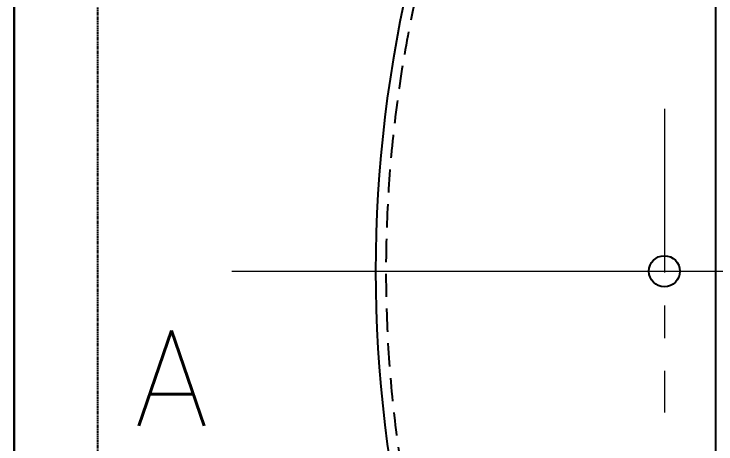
# Model space of a CAD drawing. Extents: x 0 to 160756, y 0 to 229247.
# Drawn here: x 54235 to 55705, y 74065 to 74966 of the extents above; entities that cross this region are included whole.
import ezdxf
from ezdxf.enums import TextEntityAlignment as Align
from ezdxf.xclip import XClip

# ---------------------------------------------------------------- set-up
doc = ezdxf.new("R2010")
doc.units = 0
doc.header["$LTSCALE"] = 10
doc.header["$XCLIPFRAME"] = 2
for name, pattern in [('H12設備棟3F$0$HIDDEN', [0.375, 0.25, -0.125]), ('XCM7Q30CDA-200K$0$xCUP-L40-M03-HVAC-EQ$0$CENTER', [50.8, 31.75, -6.35, 6.35, -6.35]), ('XCM7Q30CDA-200K$0$xCUP-L40-M03-HVAC-EQ$0$HIDDEN', [0.375, 0.25, -0.125])]:
    doc.linetypes.add(name, pattern=pattern)
for name, color, linetype in [('H12設備棟3F$0$ARC-BEAM', 252, 'H12設備棟3F$0$HIDDEN'), ('H12設備棟3F$0$KABE1', 252, 'Continuous'), ('XCM7P30CDA$0$G-SCOPE-TEXT', 252, 'Continuous'), ('XCM7Q30CDA-200K$0$UER-FUTUER', 9, 'Continuous')]:
    doc.layers.add(name, color=color, linetype=linetype)
doc.styles.add('XCM7P30CDA$0$aa-txt', font='simplex.shx', dxfattribs={"width": 0.8, "bigfont": 'chineset.shx'})

# ---------------------------------------------------------------- blocks, each defined once
blk = doc.blocks.new('H12設備棟3F')
at = {"layer": 'H12設備棟3F$0$ARC-BEAM'}
blk.add_line((54410.2, 76875.3), (54410.2, 68825.3), dxfattribs=at)
at = {"layer": 'H12設備棟3F$0$KABE1', "linetype": 'Continuous', "lineweight": 30}
blk.add_line((54235.2, 76875.3), (54235.2, 70075.3), dxfattribs=at)
blk = doc.blocks.new('XCM7Q30CDA-200K$0$A$C78f448f2')
at = {"linetype": 'XCM7Q30CDA-200K$0$xCUP-L40-M03-HVAC-EQ$0$CENTER', "lineweight": 13, "ltscale": 4}
blk.add_line((1250.4, 0), (1250.4, 4611.1), dxfattribs=at)
blk.add_line((2500, 938.7), (0, 938.7))
at = {"linetype": 'XCM7Q30CDA-200K$0$xCUP-L40-M03-HVAC-EQ$0$CENTER', "lineweight": 13}
blk.add_line((935.5, 838.7), (1524.4, 838.7), dxfattribs=at)
blk.add_circle((1250.4, 838.7), 30.2)
at = {"linetype": 'XCM7Q30CDA-200K$0$xCUP-L40-M03-HVAC-EQ$0$HIDDEN', "ltscale": 18}
blk.add_arc((1250, 2778.7), 2480, 242.0511, 297.9489, dxfattribs=at)
blk.add_arc((1250, 2778.7), 2500, 242.3351, 297.6649)
blk = doc.blocks.new('XCM7Q30CDA-200K')
at = {"layer": 'XCM7Q30CDA-200K$0$UER-FUTUER', "xscale": 1.08, "yscale": 1.08, "zscale": 1.08, "rotation": 270}
blk.add_blockref('XCM7Q30CDA-200K$0$A$C78f448f2', (54691.6, 75777), dxfattribs=at)
blk = doc.blocks.new('XCM7P30CDA')
at = {"layer": 'XCM7P30CDA$0$G-SCOPE-TEXT', "style": 'XCM7P30CDA$0$aa-txt'}
blk.add_text('A', height=200, dxfattribs=at).set_placement((54488, 74202.5), align=Align.MIDDLE_LEFT)

msp = doc.modelspace()

# ---------------------------------------------------------------- block references
for name in ['XCM7P30CDA', 'XCM7Q30CDA-200K']:
    msp.add_blockref(name, (0, 0))
ref = msp.add_blockref('H12設備棟3F', (0, 0))
XClip(ref).set_block_clipping_path([(52480.8428845762, 60066.8604644329), (84559.6547477046, 105824.4625800119)])

doc.saveas('drawing.dxf')
